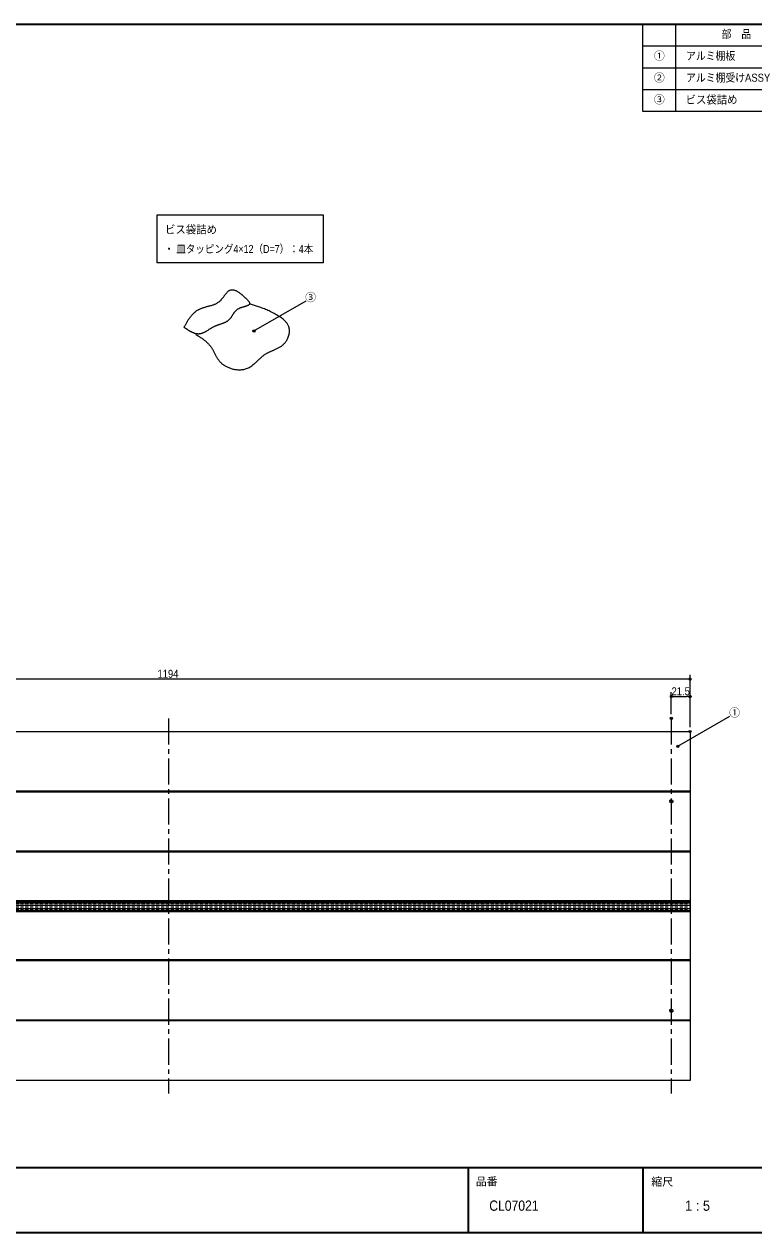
# Model space of a CAD drawing. Units: millimetres, scale not verified. Extents: x -1516 to 1516, y -761 to 761.
# Drawn here: x -680 to 155, y -692 to 692 of the extents above; entities that cross this region are included whole.
import ezdxf
from ezdxf.enums import TextEntityAlignment as Align

# ---------------------------------------------------------------- set-up
doc = ezdxf.new("R2010")
doc.units = ezdxf.units.MM
doc.header["$LTSCALE"] = 5
doc.header["$PDMODE"] = 32
doc.header["$PDSIZE"] = 2.5
for name, pattern in [('USER1', [1.11, 0.71, -0.4]), ('USER2', [2.91, 1.76, -0.4, 0.35, -0.4]), ('USER3', [9.172222, 5.997222, -1.058333, 1.058333, -1.058333])]:
    doc.linetypes.add(name, pattern=pattern)
for name, color, linetype, lineweight in [('0-0_1図面枠', 7, 'Continuous', 20), ('0-1_3一般', 7, 'Continuous', 15), ('0-2_2寸法-1', 7, 'Continuous', 15), ('0-3_0', 7, 'Continuous', 25), ('0-5_2寸法-3', 7, 'Continuous', 15)]:
    doc.layers.add(name, color=color, linetype=linetype, lineweight=lineweight)
doc.layers.add('0-4_Defpoints', color=7, linetype='Continuous')
doc.styles.add('ＭＳ Ｐゴシック', font='')
doc.styles.get('ＭＳ Ｐゴシック').set_extended_font_data('MS PGothic')

# ---------------------------------------------------------------- blocks, each defined once
blk = doc.blocks.new('グループ-2')
at = {"layer": '0-0_1図面枠', "lineweight": 35}
for p, q in [((-5000, -3087.5), (5000, -3087.5)), ((1375, -3087.5), (1375, -3462.5)), ((2375, -3087.5), (2375, -3462.5))]:
    blk.add_line(p, q, dxfattribs=at)
blk.add_lwpolyline([(-5000, 3462.5), (5000, 3462.5), (5000, -3462.5), (-5000, -3462.5)], close=True, dxfattribs=at)
blk = doc.blocks.new('図面枠')
at = {"layer": '0-0_1図面枠'}
blk.add_blockref('グループ-2', (0, 0), dxfattribs=at)
at = {"layer": '0-0_1図面枠', "style": 'ＭＳ Ｐゴシック'}
for s, p in [('品番', (1418.53, -3205.26)), ('縮尺', (2422.84, -3206.7))]:
    blk.add_text(s, height=45.86, dxfattribs=at).set_placement(p, align=Align.BOTTOM_LEFT)
at = {"layer": '0-0_1図面枠', "style": 'ＭＳ Ｐゴシック', "width": 0.95}
blk.add_text('1 : 5', height=58.96, dxfattribs=at).set_placement((2616.68, -3354.08), align=Align.BOTTOM_LEFT)
blk = doc.blocks.new('_Dot')
at = {"layer": '0-3_0'}
blk.add_line((-2.5, 0), (-5, 0), dxfattribs=at)
for points in [[(0, 0), (-2.5, 0), (-2.48, 0.313)], [(0, 0), (-2.48, -0.313), (-2.5, 0)], [(0, 0), (-2.48, 0.313), (-2.421, 0.622)], [(0, 0), (-2.421, -0.622), (-2.48, -0.313)], [(0, 0), (-2.421, 0.622), (-2.324, 0.92)], [(0, 0), (-2.324, -0.92), (-2.421, -0.622)], [(0, 0), (-2.324, 0.92), (-2.191, 1.204)], [(0, 0), (-2.191, -1.204), (-2.324, -0.92)], [(0, 0), (-2.191, 1.204), (-2.023, 1.469)], [(0, 0), (-2.023, -1.469), (-2.191, -1.204)], [(0, 0), (-2.023, 1.469), (-1.822, 1.711)], [(0, 0), (-1.822, -1.711), (-2.023, -1.469)], [(0, 0), (-1.822, 1.711), (-1.594, 1.926)], [(0, 0), (-1.594, -1.926), (-1.822, -1.711)], [(0, 0), (-1.594, 1.926), (-1.34, 2.111)], [(0, 0), (-1.34, -2.111), (-1.594, -1.926)], [(0, 0), (-1.34, 2.111), (-1.064, 2.262)], [(0, 0), (-1.064, -2.262), (-1.34, -2.111)], [(0, 0), (-1.064, 2.262), (-0.773, 2.378)], [(0, 0), (-0.773, -2.378), (-1.064, -2.262)], [(0, 0), (-0.773, 2.378), (-0.468, 2.456)], [(0, 0), (-0.468, -2.456), (-0.773, -2.378)], [(0, 0), (-0.468, 2.456), (-0.157, 2.495)], [(0, 0), (-0.157, -2.495), (-0.468, -2.456)], [(0, 0), (-0.157, 2.495), (0.157, 2.495)], [(0, 0), (0.157, -2.495), (-0.157, -2.495)], [(0, 0), (0.157, 2.495), (0.468, 2.456)], [(0, 0), (0.468, 2.456), (0.773, 2.378)], [(0, 0), (0.773, 2.378), (1.064, 2.262)], [(0, 0), (1.064, 2.262), (1.34, 2.111)], [(0, 0), (1.34, 2.111), (1.594, 1.926)], [(0, 0), (1.594, 1.926), (1.822, 1.711)], [(0, 0), (1.822, 1.711), (2.023, 1.469)], [(0, 0), (2.023, 1.469), (2.191, 1.204)], [(0, 0), (2.191, 1.204), (2.324, 0.92)], [(0, 0), (2.324, 0.92), (2.421, 0.622)], [(0, 0), (2.421, 0.622), (2.48, 0.313)], [(0, 0), (2.48, 0.313), (2.5, 0)], [(0, 0), (0.468, -2.456), (0.157, -2.495)], [(0, 0), (0.773, -2.378), (0.468, -2.456)], [(0, 0), (1.064, -2.262), (0.773, -2.378)], [(0, 0), (1.34, -2.111), (1.064, -2.262)], [(0, 0), (1.594, -1.926), (1.34, -2.111)], [(0, 0), (1.822, -1.711), (1.594, -1.926)], [(0, 0), (2.023, -1.469), (1.822, -1.711)], [(0, 0), (2.191, -1.204), (2.023, -1.469)], [(0, 0), (2.324, -0.92), (2.191, -1.204)], [(0, 0), (2.421, -0.622), (2.324, -0.92)], [(0, 0), (2.48, -0.313), (2.421, -0.622)], [(0, 0), (2.5, 0), (2.48, -0.313)]]:
    blk.add_solid(points, dxfattribs=at)
blk = doc.blocks.new('グループ-12')
at = {"layer": '0-1_3一般'}
for points in [[(-31.6, 1892.39), (-29.9, 1894.55), (-28.19, 1896.75), (-26.49, 1898.99), (-24.78, 1901.26), (-23.08, 1903.56), (-21.38, 1905.9), (-19.68, 1908.27), (-17.96, 1910.65), (-16.21, 1912.99), (-14.42, 1915.3), (-12.59, 1917.57), (-10.72, 1919.8), (-8.81, 1921.99), (-6.87, 1924.14), (-4.88, 1926.26), (-2.86, 1928.34), (-0.8, 1930.38), (1.3, 1932.38), (3.45, 1934.23), (5.66, 1935.85), (7.93, 1937.26), (10.25, 1938.46), (12.64, 1939.44), (15.08, 1940.2), (17.58, 1940.75), (20.14, 1941.09), (22.76, 1941.2), (25.43, 1941.11), (28.16, 1940.81), (30.86, 1940.38), (33.55, 1939.83), (36.21, 1939.16), (38.85, 1938.38), (41.46, 1937.47), (44.06, 1936.44), (46.63, 1935.29), (49.17, 1934.03), (51.7, 1932.64), (54.2, 1931.13)], [(-150.2, 1835.39), (-146.96, 1836.6), (-143.68, 1837.75), (-140.36, 1838.85), (-137, 1839.91), (-133.57, 1840.95), (-130.07, 1842), (-126.49, 1843.05), (-122.84, 1844.1), (-119.12, 1845.15), (-115.32, 1846.21), (-111.45, 1847.26), (-107.51, 1848.32), (-103.49, 1849.38), (-99.4, 1850.44), (-95.29, 1851.52), (-91.31, 1852.66), (-87.46, 1853.85), (-83.73, 1855.11), (-80.12, 1856.42), (-76.65, 1857.79), (-73.3, 1859.22), (-70.07, 1860.71), (-66.98, 1862.26), (-64.01, 1863.87), (-61.16, 1865.53), (-58.43, 1867.24), (-55.8, 1868.98), (-53.28, 1870.75), (-50.85, 1872.56), (-48.53, 1874.4), (-46.31, 1876.26), (-44.19, 1878.17), (-42.17, 1880.1), (-40.26, 1882.06), (-38.44, 1884.06), (-36.72, 1886.09), (-35.02, 1888.16), (-33.31, 1890.25), (-31.6, 1892.39)], [(54.2, 1931.13), (56.67, 1929.55), (59.09, 1927.95), (61.47, 1926.33), (63.8, 1924.69), (66.09, 1923.03), (68.33, 1921.35), (70.53, 1919.66), (72.68, 1917.95), (74.79, 1916.22), (76.85, 1914.47), (78.87, 1912.71), (80.87, 1910.95), (82.87, 1909.19), (84.88, 1907.45), (86.88, 1905.71), (88.88, 1903.98), (90.88, 1902.26), (92.88, 1900.55), (94.87, 1898.84), (96.87, 1897.15), (98.87, 1895.46), (100.86, 1893.77), (102.82, 1892.03), (104.74, 1890.22), (106.63, 1888.35), (108.49, 1886.41), (110.32, 1884.41), (112.11, 1882.35), (113.87, 1880.23), (115.6, 1878.05), (117.29, 1875.8), (118.95, 1873.49), (120.47, 1871.21), (121.71, 1869.05), (122.68, 1867.01), (123.38, 1865.1), (123.81, 1863.31), (123.97, 1861.64), (123.86, 1860.1)], [(-252.06, 1725.7), (-250.59, 1728.29), (-249.06, 1730.99), (-247.46, 1733.81), (-245.78, 1736.74), (-244.04, 1739.78), (-242.22, 1742.95), (-240.34, 1746.22), (-238.39, 1749.61), (-236.36, 1753.12), (-234.27, 1756.74), (-232.1, 1760.47), (-229.85, 1764.2), (-227.5, 1767.92), (-225.06, 1771.61), (-222.53, 1775.28), (-219.9, 1778.94), (-217.18, 1782.57), (-214.37, 1786.19), (-211.47, 1789.78), (-208.47, 1793.35), (-205.38, 1796.91), (-202.23, 1800.4), (-199.09, 1803.72), (-195.97, 1806.86), (-192.88, 1809.81), (-189.8, 1812.59), (-186.74, 1815.18), (-183.71, 1817.6), (-180.7, 1819.83), (-177.7, 1821.88), (-174.73, 1823.75), (-171.78, 1825.44), (-168.81, 1827.02), (-165.81, 1828.55), (-162.77, 1830.03), (-159.68, 1831.45), (-156.56, 1832.81), (-153.4, 1834.13), (-150.2, 1835.39)], [(48.5, 1824.28), (46.51, 1822.6), (44.56, 1820.84), (42.65, 1818.97), (40.79, 1817.02), (38.96, 1814.97), (37.18, 1812.83), (35.44, 1810.59), (33.74, 1808.29), (32.08, 1805.97), (30.45, 1803.64), (28.86, 1801.31), (27.31, 1798.96), (25.79, 1796.61), (24.31, 1794.24), (22.86, 1791.87), (21.45, 1789.49), (20.08, 1787.1), (18.74, 1784.7), (17.36, 1782.35), (15.91, 1780.06), (14.36, 1777.85), (12.74, 1775.7), (11.03, 1773.63), (9.24, 1771.64), (7.36, 1769.71), (5.4, 1767.86), (3.36, 1766.08), (1.23, 1764.37), (-0.97, 1762.74), (-3.23, 1761.16), (-5.52, 1759.64), (-7.85, 1758.18), (-10.22, 1756.78), (-12.63, 1755.44), (-15.07, 1754.15), (-17.56, 1752.92), (-20.09, 1751.75), (-22.65, 1750.64), (-25.26, 1749.58)], [(123.86, 1860.1), (123.48, 1858.68), (122.82, 1857.39), (121.89, 1856.22), (120.7, 1855.16), (119.4, 1854.16), (118.01, 1853.2), (116.56, 1852.27), (115.02, 1851.38), (113.42, 1850.52), (111.73, 1849.69), (109.98, 1848.9), (108.15, 1848.14), (106.24, 1847.42), (104.26, 1846.73), (102.21, 1846.06), (100.13, 1845.4), (98.01, 1844.75), (95.85, 1844.1), (93.67, 1843.44), (91.44, 1842.8), (89.18, 1842.15), (86.89, 1841.51), (84.56, 1840.86), (82.2, 1840.23), (79.8, 1839.59), (77.4, 1838.92), (75.02, 1838.19), (72.67, 1837.39), (70.34, 1836.53), (68.04, 1835.61), (65.76, 1834.62), (63.5, 1833.57), (61.27, 1832.46), (59.06, 1831.28), (56.88, 1830.04), (54.73, 1828.74), (52.61, 1827.35), (50.53, 1825.86), (48.5, 1824.28)], [(330.08, 1757.47), (326.69, 1761.05), (323.05, 1764.65), (319.12, 1768.28), (314.9, 1771.93), (310.36, 1775.58), (305.53, 1779.25), (300.39, 1782.92), (294.94, 1786.61), (289.19, 1790.31), (283.14, 1794.02), (276.78, 1797.74), (270.12, 1801.47), (263.16, 1805.21), (256.04, 1808.9), (248.97, 1812.46), (241.97, 1815.89), (235.02, 1819.19), (228.13, 1822.35), (221.3, 1825.38), (214.52, 1828.27), (207.81, 1831.04), (201.15, 1833.67), (194.56, 1836.16), (188.02, 1838.53), (181.56, 1840.79), (175.23, 1843.01), (169.02, 1845.17), (162.93, 1847.28), (156.96, 1849.34), (151.12, 1851.34), (145.39, 1853.29), (139.79, 1855.19), (134.3, 1857.04), (128.94, 1858.83), (123.7, 1860.57), (123.7, 1860.57)], [(-25.26, 1749.58), (-27.89, 1748.57), (-30.51, 1747.59), (-33.13, 1746.62), (-35.75, 1745.67), (-38.36, 1744.75), (-40.96, 1743.84), (-43.56, 1742.95), (-46.16, 1742.09), (-48.75, 1741.24), (-51.33, 1740.42), (-53.91, 1739.61), (-56.49, 1738.79), (-59.05, 1737.92), (-61.62, 1737.02), (-64.17, 1736.07), (-66.72, 1735.08), (-69.26, 1734.06), (-71.8, 1732.99), (-74.33, 1731.88), (-76.85, 1730.73), (-79.37, 1729.53), (-81.88, 1728.3), (-84.39, 1727.04), (-86.89, 1725.73), (-89.38, 1724.4), (-91.86, 1723.03), (-94.34, 1721.62), (-96.82, 1720.18), (-99.28, 1718.71), (-101.74, 1717.2), (-104.2, 1715.66), (-106.65, 1714.08), (-109.09, 1712.49), (-111.53, 1710.92), (-113.97, 1709.38), (-116.41, 1707.86), (-118.84, 1706.37), (-121.28, 1704.89), (-123.71, 1703.45)], [(328.69, 1640.92), (330.67, 1643.64), (332.56, 1646.35), (334.34, 1649.06), (336.03, 1651.77), (337.62, 1654.48), (339.11, 1657.18), (340.5, 1659.88), (341.79, 1662.58), (342.98, 1665.28), (344.11, 1668), (345.17, 1670.74), (346.16, 1673.49), (347.07, 1676.27), (347.92, 1679.06), (348.7, 1681.87), (349.41, 1684.7), (350.05, 1687.54), (350.61, 1690.41), (351.11, 1693.29), (351.52, 1696.19), (351.81, 1699.13), (351.97, 1702.09), (352.01, 1705.09), (351.91, 1708.12), (351.7, 1711.18), (351.35, 1714.27), (350.88, 1717.39), (350.28, 1720.55), (349.56, 1723.73), (348.71, 1726.95), (347.69, 1730.2), (346.41, 1733.48), (344.86, 1736.8), (343.06, 1740.16), (340.99, 1743.55), (338.65, 1746.98), (336.06, 1750.44), (333.2, 1753.94), (330.08, 1757.47)], [(-219.65, 1704.32), (-221.95, 1705.67), (-224.19, 1707.01), (-226.38, 1708.35), (-228.5, 1709.68), (-230.57, 1711), (-232.57, 1712.31), (-234.52, 1713.62), (-236.41, 1714.92), (-238.25, 1716.17), (-240.02, 1717.39), (-241.73, 1718.57), (-243.38, 1719.71), (-244.98, 1720.81), (-246.51, 1721.86), (-247.99, 1722.88), (-249.4, 1723.86), (-250.76, 1724.8), (-252.06, 1725.7)], [(-123.71, 1703.45), (-126.14, 1702.02), (-128.56, 1700.62), (-130.99, 1699.24), (-133.41, 1697.89), (-135.84, 1696.6), (-138.26, 1695.4), (-140.69, 1694.27), (-143.12, 1693.22), (-145.55, 1692.25), (-147.99, 1691.35), (-150.42, 1690.54), (-152.86, 1689.81), (-155.3, 1689.16), (-157.74, 1688.59), (-160.18, 1688.1), (-162.63, 1687.72), (-165.09, 1687.44), (-167.54, 1687.27), (-170, 1687.21), (-172.47, 1687.25), (-174.94, 1687.4), (-177.41, 1687.66), (-179.89, 1688.03), (-182.38, 1688.5), (-184.86, 1689.08), (-187.35, 1689.75), (-189.85, 1690.49), (-192.34, 1691.3), (-194.84, 1692.17), (-197.34, 1693.12), (-199.85, 1694.13), (-202.36, 1695.22), (-204.87, 1696.37), (-207.38, 1697.59), (-209.89, 1698.88), (-212.41, 1700.24), (-214.88, 1701.61), (-217.3, 1702.97), (-219.65, 1704.32)], [(-184.48, 1684.45), (-181.95, 1682.89), (-179.38, 1681.28), (-176.75, 1679.64), (-174.07, 1677.96), (-171.34, 1676.24), (-168.55, 1674.48), (-165.72, 1672.68), (-162.83, 1670.84), (-159.89, 1668.96), (-156.89, 1667.04), (-153.84, 1665.09), (-150.8, 1663.09), (-147.79, 1661.06), (-144.83, 1658.99), (-141.91, 1656.88), (-139.03, 1654.73), (-136.2, 1652.55), (-133.4, 1650.33), (-130.65, 1648.07), (-127.94, 1645.78), (-125.28, 1643.44), (-122.65, 1641.07), (-120.08, 1638.66), (-117.55, 1636.2), (-115.08, 1633.7), (-112.66, 1631.15), (-110.28, 1628.56), (-107.96, 1625.92), (-105.69, 1623.24), (-103.47, 1620.51), (-101.31, 1617.73), (-99.19, 1614.91), (-97.12, 1612.05), (-95.08, 1609.1), (-93.06, 1606.06), (-91.05, 1602.92), (-89.06, 1599.67), (-87.08, 1596.33), (-85.12, 1592.89)], [(-85.12, 1592.89), (-83.18, 1589.35), (-81.24, 1585.71), (-79.33, 1581.98), (-77.43, 1578.14), (-75.54, 1574.21), (-73.64, 1570.31), (-71.72, 1566.53), (-69.78, 1562.85), (-67.81, 1559.28), (-65.81, 1555.81), (-63.8, 1552.45), (-61.76, 1549.19), (-59.69, 1546.05), (-57.6, 1543.01), (-55.49, 1540.07), (-53.35, 1537.24), (-51.16, 1534.49), (-48.9, 1531.8), (-46.57, 1529.17), (-44.18, 1526.6), (-41.72, 1524.09), (-39.2, 1521.65), (-36.61, 1519.27), (-33.95, 1516.95), (-31.22, 1514.69), (-28.43, 1512.49), (-25.57, 1510.35), (-22.54, 1508.26), (-19.32, 1506.21), (-15.91, 1504.2), (-12.3, 1502.23), (-8.5, 1500.31), (-4.51, 1498.42), (-0.32, 1496.57), (4.06, 1494.77), (8.63, 1493), (13.4, 1491.28), (18.36, 1489.6), (23.42, 1488.08)], [(203.94, 1565.03), (207.1, 1567.34), (210.21, 1569.48), (213.26, 1571.46), (216.26, 1573.3), (219.29, 1575.08), (222.34, 1576.82), (225.43, 1578.53), (228.54, 1580.19), (231.68, 1581.81), (234.85, 1583.39), (238.05, 1584.94), (241.28, 1586.44), (244.53, 1587.9), (247.82, 1589.32), (251.14, 1590.71), (254.51, 1592.15), (257.94, 1593.64), (261.42, 1595.18), (264.96, 1596.77), (268.55, 1598.42), (272.2, 1600.11), (275.91, 1601.85), (279.67, 1603.65), (283.48, 1605.5), (287.35, 1607.39), (291.24, 1609.35), (295, 1611.37), (298.6, 1613.46), (302.06, 1615.63), (305.37, 1617.86), (308.54, 1620.17), (311.55, 1622.55), (314.42, 1625), (317.14, 1627.52), (319.71, 1630.11), (322.13, 1632.77), (324.42, 1635.49), (326.6, 1638.21), (328.69, 1640.92)], [(23.42, 1488.08), (28.56, 1486.74), (33.77, 1485.59), (39.06, 1484.62), (44.43, 1483.84), (49.88, 1483.24), (55.41, 1482.82), (61.01, 1482.59), (66.69, 1482.55), (72.45, 1482.69), (78.27, 1483.02), (84.02, 1483.62), (89.66, 1484.51), (95.19, 1485.69), (100.61, 1487.15), (105.93, 1488.9), (111.13, 1490.94), (116.22, 1493.26), (121.2, 1495.88), (126.08, 1498.78), (130.84, 1501.97), (135.49, 1505.42), (140.05, 1508.92), (144.51, 1512.43), (148.87, 1515.95), (153.14, 1519.48), (157.31, 1523.02), (161.39, 1526.57), (165.37, 1530.12), (169.25, 1533.68), (173.03, 1537.25), (176.72, 1540.83), (180.32, 1544.4), (183.86, 1547.83), (187.34, 1551.1), (190.77, 1554.21), (194.14, 1557.16), (197.47, 1559.94), (200.73, 1562.57), (203.94, 1565.03)]]:
    blk.add_lwpolyline(points, dxfattribs=at)
blk = doc.blocks.new('グループ-13')
at = {"layer": '0-0_1図面枠', "lineweight": 15}
for p, q in [((2562.5, 3462.5), (2562.5, 2962.5)), ((3250, 3462.5), (3250, 2962.5)), ((3437.5, 3462.5), (3437.5, 2962.5)), ((4175, 3462.5), (4175, 2962.5)), ((2375, 3337.5), (5000, 3337.5)), ((2375, 3212.5), (5000, 3212.5)), ((2375, 3087.5), (5000, 3087.5))]:
    blk.add_line(p, q, dxfattribs=at)
blk.add_lwpolyline([(2375, 3462.5), (5000, 3462.5), (5000, 2962.5), (2375, 2962.5)], close=True, dxfattribs=at)
blk = doc.blocks.new('グループ-14')
at = {"layer": '0-0_1図面枠'}
blk.add_blockref('グループ-13', (0, 0), dxfattribs=at)
at = {"layer": '0-0_1図面枠', "style": 'ＭＳ Ｐゴシック'}
for s, width, p in [('部\u3000品', 0.9, (2825.89, 3369.09)), ('備\u3000考', 0.9, (3724.48, 3368.96)), ('材\u3000質', 0.9, (4506.57, 3369.55)), ('アルミ棚板', 0.9, (2622.12, 3244.09)), ('2', 0.9, (3328.38, 3245.04)), ('アルミニウム', 0.9, (4234.62, 3244.21)), ('アルミ棚受けASSY', 0.9, (2622.12, 3119.09)), ('2', 0.9, (3328.38, 3120.04)), ('アルミニウム、スチール', 0.9, (4234.62, 3119.68)), ('ビス袋詰め', 0.95, (2619.46, 2993.12)), ('1', 0.9, (3330.92, 2994.93)), ('スチール', 0.95, (4235.09, 2995.88))]:
    blk.add_text(s, height=45.86, dxfattribs=dict(at, width=width)).set_placement(p, align=Align.BOTTOM_LEFT)
for s, p in [('数量', (3282.17, 3369.32)), ('①', (2437.78, 3244.09)), ('W1194×D400×t12mm', (3499.53, 3244.93)), ('②', (2437.78, 3119.09)), ('ー', (3559.62, 3120.04)), ('③', (2437.78, 2994.09)), ('ー', (3559.62, 2995.04))]:
    blk.add_text(s, height=45.86, dxfattribs=at).set_placement(p, align=Align.BOTTOM_LEFT)

msp = doc.modelspace()

# ---------------------------------------------------------------- hatches: boundary and pattern name
at = {"layer": '0-5_2寸法-3'}
for points in [[(-415.989, 340.948, 1), (-418.492, 340.948, 1)], [(69.377, -135, 1), (66.873, -135, 1)]]:
    msp.add_hatch(color=256, dxfattribs=at).paths.add_polyline_path(points)

# ---------------------------------------------------------------- linework, layer by layer
at = {"layer": '0-1_3一般', "linetype": 'USER3'}
for p, q in [((-514.875, -103), (-514.875, -533)), ((60.625, -103), (60.625, -533))]:
    msp.add_line(p, q, dxfattribs=at)
at = {"layer": '0-1_3一般'}
for p, q in [((82.125, -186.234), (-1111.875, -186.234)), ((82.125, -187.366), (-1111.875, -187.366)), ((82.125, -255.034), (-1111.875, -255.034)), ((82.125, -256.166), (-1111.875, -256.166)), ((-1111.875, -311.6), (82.125, -311.6)), ((-1111.875, -313), (82.125, -313)), ((-1111.875, -314.2), (82.125, -314.2)), ((-1111.875, -317.12), (82.125, -317.12)), ((-1111.875, -320.7), (82.125, -320.7)), ((-1111.875, -323.2), (82.125, -323.2)), ((-1111.875, -324.4), (82.125, -324.4)), ((82.125, -379.834), (-1111.875, -379.834)), ((82.125, -380.966), (-1111.875, -380.966)), ((82.125, -448.634), (-1111.875, -448.634)), ((82.125, -449.766), (-1111.875, -449.766))]:
    msp.add_line(p, q, dxfattribs=at)
at = {"layer": '0-1_3一般', "linetype": 'USER2'}
for p, q in [((62.66, -198), (58.59, -198)), ((60.625, -195.965), (60.625, -200.035)), ((58.59, -438), (62.66, -438)), ((60.625, -440.035), (60.625, -435.965))]:
    msp.add_line(p, q, dxfattribs=at)
at = {"layer": '0-1_3一般', "linetype": 'USER1'}
for p, q in [((-1111.875, -312.8), (82.125, -312.8)), ((-1111.875, -315.3), (82.125, -315.3)), ((-1111.875, -316.9), (82.125, -316.9)), ((-1111.875, -317.205), (82.125, -317.205)), ((-1111.875, -318.8), (82.125, -318.8)), ((-1111.875, -318.88), (82.125, -318.88)), ((-1111.875, -319.1), (82.125, -319.1)), ((-1111.875, -321.8), (82.125, -321.8)), ((-1111.875, -323), (82.125, -323)), ((-1111.875, -324.4), (82.125, -324.4))]:
    msp.add_line(p, q, dxfattribs=at)
at = {"layer": '0-1_3一般'}
msp.add_lwpolyline([(-1111.875, -118), (82.125, -118), (82.125, -518), (-1111.875, -518)], close=True, dxfattribs=at)
at = {"layer": '0-1_3一般', "linetype": 'USER1'}
for centre in [(60.625, -198), (60.625, -438)]:
    msp.add_circle(centre, 1.85, dxfattribs=at)
at = {"layer": '0-1_3一般'}
for centre in [(60.625, -198), (60.625, -438)]:
    msp.add_circle(centre, 1.85, dxfattribs=at)
at = {"layer": '0-2_2寸法-1'}
for p, q in [((82.125, -73), (82.125, -53)), ((78.373, -58), (-1108.123, -58)), ((60.625, -98), (60.625, -73)), ((64.377, -78), (78.373, -78)), ((82.125, -113), (82.125, -73))]:
    msp.add_line(p, q, dxfattribs=at)
at = {"layer": '0-4_Defpoints'}
for p in [(82.125, -78), (60.625, -103), (82.125, -118)]:
    msp.add_point(p, dxfattribs=at)
at = {"layer": '0-5_2寸法-3'}
for p, q in [((-417.241, 340.948), (-357.55, 375.41)), ((68.125, -135), (127.816, -100.538))]:
    msp.add_line(p, q, dxfattribs=at)
msp.add_lwpolyline([(-527.875, 474), (-337.875, 474), (-337.875, 419), (-527.875, 419)], close=True, dxfattribs=at)
for centre in [(-417.241, 340.948), (68.125, -135)]:
    msp.add_circle(centre, 1.252, dxfattribs=at)

# ---------------------------------------------------------------- block references
at = {"layer": '0-0_1図面枠', "xscale": 0.2, "yscale": 0.2}
for name in ['図面枠', 'グループ-14']:
    msp.add_blockref(name, (-446.875, 0), dxfattribs=at)
at = {"layer": '0-1_3一般', "xscale": 0.2, "yscale": 0.2}
msp.add_blockref('グループ-12', (-446.875, 0), dxfattribs=at)
at = {"layer": '0-2_2寸法-1', "xscale": 0.7503418, "yscale": 0.7503418}
for p in [(82.125, -58), (82.125, -78)]:
    msp.add_blockref('_Dot', p, dxfattribs=at)
at = {"layer": '0-2_2寸法-1', "xscale": 0.7503418, "yscale": 0.7503418, "rotation": 180}
msp.add_blockref('_Dot', (60.625, -78), dxfattribs=at)

# ---------------------------------------------------------------- texts
at = {"layer": '0-0_1図面枠', "style": 'ＭＳ Ｐゴシック', "width": 0.9}
msp.add_text('CL07021', height=11.8, dxfattribs=at).set_placement((-147.745, -670.816), align=Align.BOTTOM_LEFT)
at = {"layer": '0-2_2寸法-1', "style": 'ＭＳ Ｐゴシック', "width": 0.9}
for s, p in [('1194', (-527.627, -59.24)), ('21.5', (60.906, -79.24))]:
    msp.add_text(s, height=9.164, dxfattribs=at).set_placement(p, align=Align.BOTTOM_LEFT)
at = {"layer": '0-5_2寸法-3', "style": 'ＭＳ Ｐゴシック'}
for s, width, p in [('ビス袋詰め', 0.95, (-518.983, 449.821)), ('・ 皿タッピング4×12（D=7）：4本', 0.85, (-519.896, 427.547))]:
    msp.add_text(s, height=9.171, dxfattribs=dict(at, width=width)).set_placement(p, align=Align.BOTTOM_LEFT)
for s, p in [('③', (-358.548, 372.228)), ('①', (126.817, -103.72))]:
    msp.add_text(s, height=9.164, dxfattribs=at).set_placement(p, align=Align.BOTTOM_LEFT)

doc.saveas('drawing.dxf')
